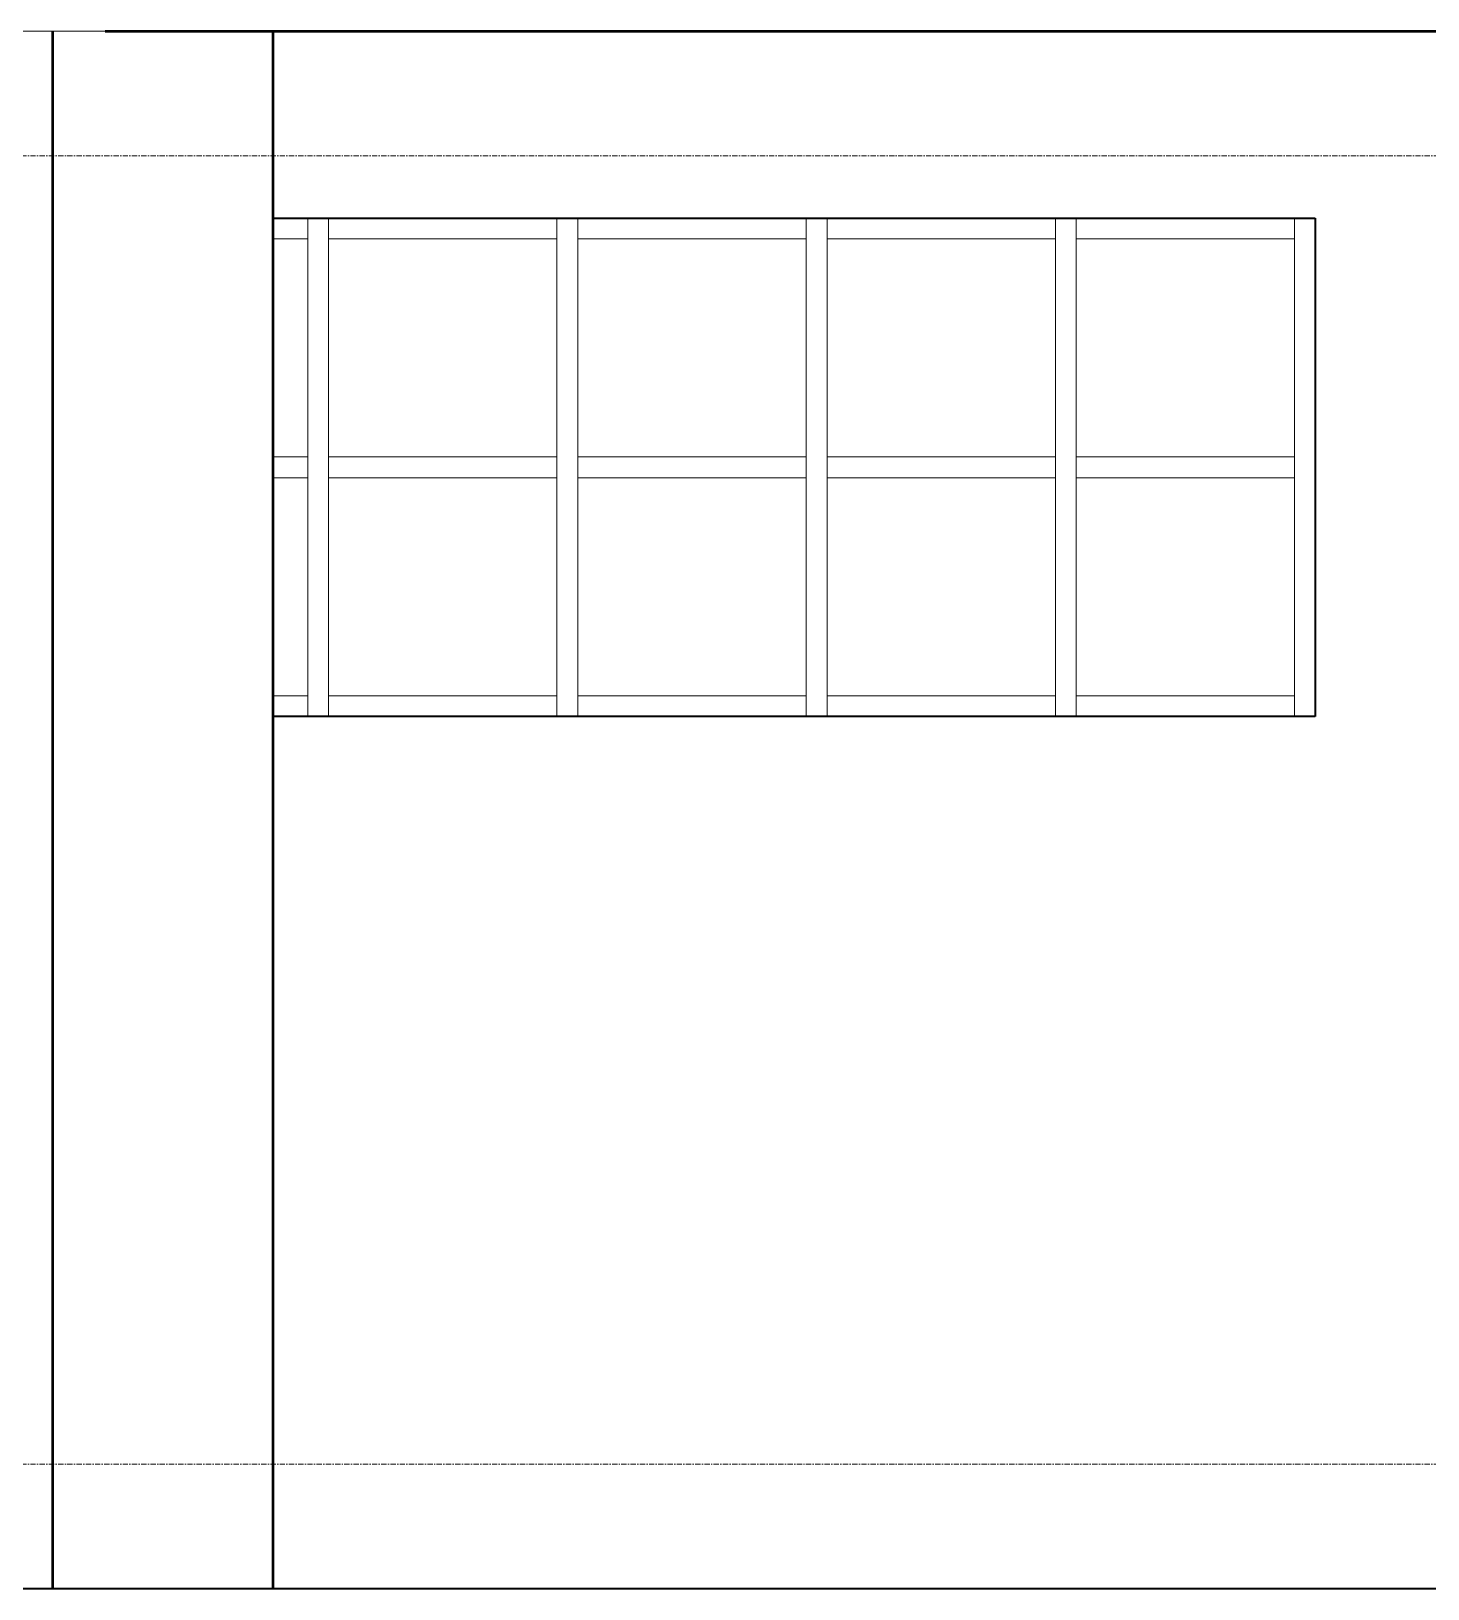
# Model space of a CAD drawing. Header units: inches. Extents: x 22 to 382261, y 22 to 371281.
# Drawn here: x 358374 to 361736, y 140786 to 144536 of the extents above; entities that cross this region are included whole.
import ezdxf

# ---------------------------------------------------------------- set-up
doc = ezdxf.new("R2010")
doc.units = ezdxf.units.IN
doc.header["$MEASUREMENT"] = 0
doc.linetypes.add('Grid Line 1_2_', pattern=[22.225, 12.7, -3.175, 3.175, -3.175])
for name, color, linetype, lineweight in [('A-FLOR', 192, 'Continuous', 9), ('A-FLOR-LEVL', 51, 'Continuous', 9), ('A-GLAZ-CWMG', 51, 'Continuous', 9), ('I-WALL', 2, 'Continuous', 9), ('Q-CASE', 31, 'Continuous', 9)]:
    doc.layers.add(name, color=color, linetype=linetype, lineweight=lineweight)

# ---------------------------------------------------------------- blocks, each defined once
blk = doc.blocks.new('Rectangular Mullion - 50 x 150mm-442057-Rear Elevation')
at = {"layer": 'A-GLAZ-CWMG'}
blk.add_line((-141.8, 2700), (-141.8, 3300), dxfattribs=at)
blk = doc.blocks.new('Rectangular Mullion - 50 x 150mm-440584-Rear Elevation')
at = {"layer": 'A-GLAZ-CWMG'}
for p, q in [((-2516.8, 3300), (-2516.8, 3250)), ((-2516.8, 3250), (-2600.7, 3250))]:
    blk.add_line(p, q, dxfattribs=at)
blk = doc.blocks.new('Rectangular Mullion - 50 x 150mm-440585-Rear Elevation')
at = {"layer": 'A-GLAZ-CWMG'}
for p, q in [((-666.8, 2100), (-666.8, 2150)), ((-666.8, 2150), (-141.8, 2150)), ((-141.8, 2150), (-141.8, 2100))]:
    blk.add_line(p, q, dxfattribs=at)
blk = doc.blocks.new('Rectangular Mullion - 50 x 150mm-442032-Rear Elevation')
at = {"layer": 'A-GLAZ-CWMG'}
for p, q in [((-716.8, 2700), (-716.8, 2100)), ((-666.8, 2700), (-666.8, 2100))]:
    blk.add_line(p, q, dxfattribs=at)
blk = doc.blocks.new('Rectangular Mullion - 50 x 150mm-440587-Rear Elevation')
at = {"layer": 'A-GLAZ-CWMG'}
for p, q in [((-666.8, 2675), (-666.8, 2725)), ((-141.8, 2725), (-666.8, 2725)), ((-141.8, 2725), (-141.8, 2675)), ((-141.8, 2675), (-666.8, 2675))]:
    blk.add_line(p, q, dxfattribs=at)
blk = doc.blocks.new('Rectangular Mullion - 50 x 150mm-441106-Rear Elevation')
at = {"layer": 'A-GLAZ-CWMG'}
for p, q in [((-1266.8, 2675), (-1266.8, 2725)), ((-716.8, 2725), (-1266.8, 2725)), ((-716.8, 2725), (-716.8, 2675)), ((-716.8, 2675), (-1266.8, 2675))]:
    blk.add_line(p, q, dxfattribs=at)
blk = doc.blocks.new('Rectangular Mullion - 50 x 150mm-V1-Rear Elevation')
at = {"layer": 'A-GLAZ-CWMG'}
for p, q in [((-2516.8, 2725), (-2600.7, 2725)), ((-2516.8, 2725), (-2516.8, 2675)), ((-2516.8, 2675), (-2600.7, 2675))]:
    blk.add_line(p, q, dxfattribs=at)
blk = doc.blocks.new('Rectangular Mullion - 50 x 150mm-441107-Rear Elevation')
at = {"layer": 'A-GLAZ-CWMG'}
for p, q in [((-1266.8, 2100), (-1266.8, 2150)), ((-1266.8, 2150), (-716.8, 2150)), ((-716.8, 2150), (-716.8, 2100))]:
    blk.add_line(p, q, dxfattribs=at)
blk = doc.blocks.new('Rectangular Mullion - 50 x 150mm-V2-Rear Elevation')
at = {"layer": 'A-GLAZ-CWMG'}
for p, q in [((-2600.7, 2150), (-2516.8, 2150)), ((-2516.8, 2150), (-2516.8, 2100))]:
    blk.add_line(p, q, dxfattribs=at)
blk = doc.blocks.new('Rectangular Mullion - 50 x 150mm-V3-Rear Elevation')
at = {"layer": 'A-GLAZ-CWMG'}
for p, q in [((-666.8, 3250), (-666.8, 3300)), ((-141.8, 3300), (-141.8, 3250)), ((-141.8, 3250), (-666.8, 3250))]:
    blk.add_line(p, q, dxfattribs=at)
blk = doc.blocks.new('Rectangular Mullion - 50 x 150mm-441108-Rear Elevation')
at = {"layer": 'A-GLAZ-CWMG'}
for p, q in [((-1266.8, 3250), (-1266.8, 3300)), ((-716.8, 3300), (-716.8, 3250)), ((-716.8, 3250), (-1266.8, 3250))]:
    blk.add_line(p, q, dxfattribs=at)
blk = doc.blocks.new('Rectangular Mullion - 50 x 150mm-442042-Rear Elevation')
at = {"layer": 'A-GLAZ-CWMG'}
blk.add_line((-141.8, 2100), (-141.8, 2700), dxfattribs=at)
blk = doc.blocks.new('Rectangular Mullion - 50 x 150mm-442052-Rear Elevation')
at = {"layer": 'A-GLAZ-CWMG'}
for p, q in [((-716.8, 3300), (-716.8, 2700)), ((-666.8, 3300), (-666.8, 2700))]:
    blk.add_line(p, q, dxfattribs=at)
blk = doc.blocks.new('Casework 24 - Casework 23-690569-Rear Elevation')
at = {"layer": 'Q-CASE', "lineweight": 50}
for p, q in [((-3130.7, 0), (-3130.7, 3750)), ((-2600.7, 3750), (-2600.7, 0))]:
    blk.add_line(p, q, dxfattribs=at)

msp = doc.modelspace()

# ---------------------------------------------------------------- linework, layer by layer
at = {"layer": 'A-FLOR', "lineweight": 35}
msp.add_line((382260.9, 140786.1), (347298.3, 140786.1), dxfattribs=at)
at = {"layer": 'A-FLOR-LEVL', "linetype": 'Grid Line 1_2_'}
for p, q in [((349815.8, 144236.1), (381527.9, 144236.1)), ((349815.8, 141086.1), (380257.9, 141086.1)), ((349815.8, 140786.1), (380257.9, 140786.1))]:
    msp.add_line(p, q, dxfattribs=at)
at = {"layer": 'I-WALL'}
msp.add_line((358552.5, 144536.1), (358322.5, 144536.1), dxfattribs=at)
at = {"layer": 'I-WALL', "lineweight": 50}
msp.add_line((358552.5, 144536.1), (373795, 144536.1), dxfattribs=at)
at = {"layer": 'I-WALL', "lineweight": 35}
for p, q in [((358956, 144086.1), (361465, 144086.1)), ((361465, 144086.1), (361465, 142886.1)), ((361465, 142886.1), (358956, 142886.1))]:
    msp.add_line(p, q, dxfattribs=at)

# ---------------------------------------------------------------- block references
at = {"layer": 'A-GLAZ-CWMG'}
for name, p in [('Rectangular Mullion - 50 x 150mm-440584-Rear Elevation', (361556.8, 140786.1)), ('Rectangular Mullion - 50 x 150mm-442052-Rear Elevation', (359756.8, 140786.1)), ('Rectangular Mullion - 50 x 150mm-441108-Rear Elevation', (360356.8, 140786.1)), ('Rectangular Mullion - 50 x 150mm-442052-Rear Elevation', (360356.8, 140786.1)), ('Rectangular Mullion - 50 x 150mm-441108-Rear Elevation', (360956.8, 140786.1)), ('Rectangular Mullion - 50 x 150mm-442052-Rear Elevation', (360956.8, 140786.1)), ('Rectangular Mullion - 50 x 150mm-441108-Rear Elevation', (361556.8, 140786.1)), ('Rectangular Mullion - 50 x 150mm-442052-Rear Elevation', (361556.8, 140786.1)), ('Rectangular Mullion - 50 x 150mm-V3-Rear Elevation', (361556.8, 140786.1)), ('Rectangular Mullion - 50 x 150mm-442057-Rear Elevation', (361556.8, 140786.1)), ('Rectangular Mullion - 50 x 150mm-V1-Rear Elevation', (361556.8, 140786.1)), ('Rectangular Mullion - 50 x 150mm-442032-Rear Elevation', (359756.8, 140786.1)), ('Rectangular Mullion - 50 x 150mm-441106-Rear Elevation', (360356.8, 140786.1)), ('Rectangular Mullion - 50 x 150mm-442032-Rear Elevation', (360356.8, 140786.1)), ('Rectangular Mullion - 50 x 150mm-441106-Rear Elevation', (360956.8, 140786.1)), ('Rectangular Mullion - 50 x 150mm-442032-Rear Elevation', (360956.8, 140786.1)), ('Rectangular Mullion - 50 x 150mm-441106-Rear Elevation', (361556.8, 140786.1)), ('Rectangular Mullion - 50 x 150mm-442032-Rear Elevation', (361556.8, 140786.1)), ('Rectangular Mullion - 50 x 150mm-440587-Rear Elevation', (361556.8, 140786.1)), ('Rectangular Mullion - 50 x 150mm-442042-Rear Elevation', (361556.8, 140786.1)), ('Rectangular Mullion - 50 x 150mm-V2-Rear Elevation', (361556.8, 140786.1)), ('Rectangular Mullion - 50 x 150mm-441107-Rear Elevation', (360356.8, 140786.1)), ('Rectangular Mullion - 50 x 150mm-441107-Rear Elevation', (360956.8, 140786.1)), ('Rectangular Mullion - 50 x 150mm-441107-Rear Elevation', (361556.8, 140786.1)), ('Rectangular Mullion - 50 x 150mm-440585-Rear Elevation', (361556.8, 140786.1))]:
    msp.add_blockref(name, p, dxfattribs=at)
at = {"layer": 'Q-CASE', "lineweight": 50}
msp.add_blockref('Casework 24 - Casework 23-690569-Rear Elevation', (361556.8, 140786.1), dxfattribs=at)

doc.saveas('drawing.dxf')
